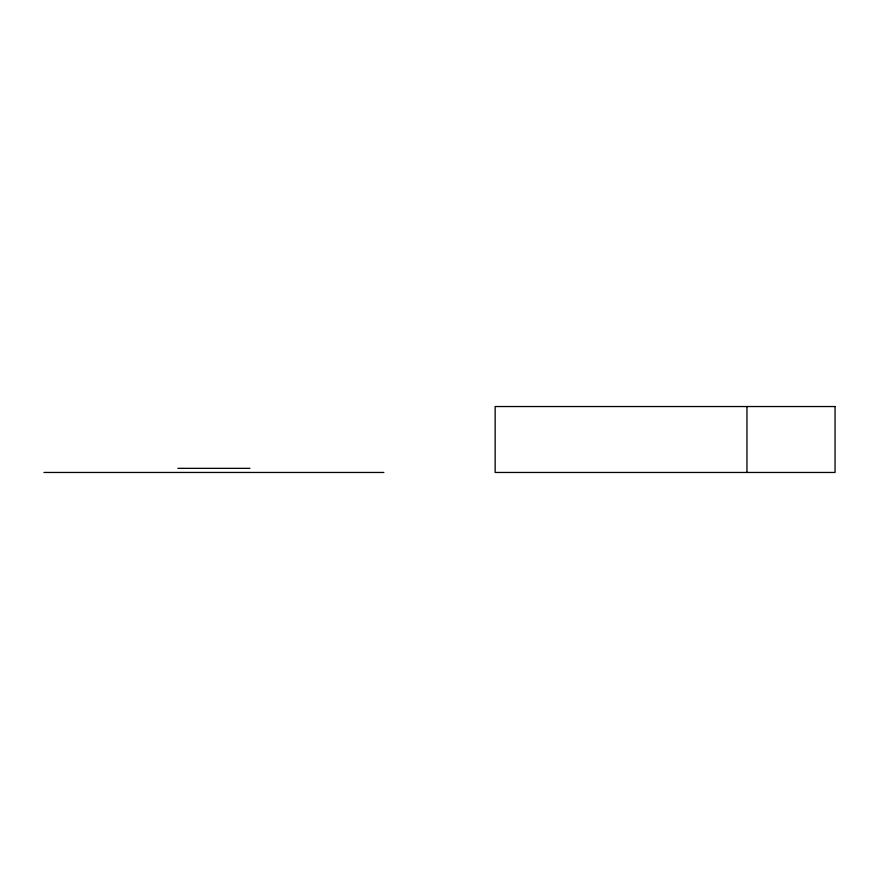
<?xml version="1.0" encoding="UTF-8"?>
<svg xmlns="http://www.w3.org/2000/svg" width="879" height="879" viewBox="0 0 879 879"><rect width="100%" height="100%" fill="white"/><g stroke="black" fill="none" stroke-linecap="round" stroke-linejoin="round"><path stroke-width="1.32" d="M177.844 468.342L249.944 468.342M43.95 472.462L383.848 472.462M746.952 406.537L746.952 472.462M835.05 406.537L495.152 406.537L495.152 472.462L835.05 472.462L835.05 406.537"/></g></svg>
